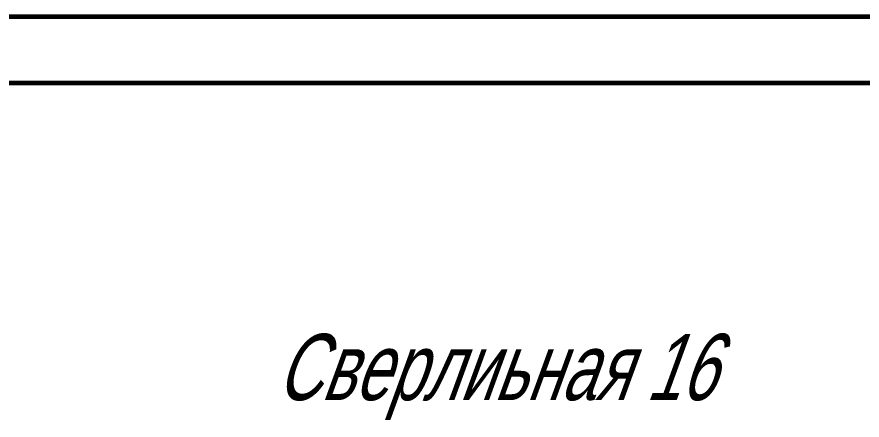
# Model space of a CAD drawing. Extents: x 8 to 849, y 720 to 1314.
# Drawn here: x 284.2 to 347.9, y 1283.5 to 1314 of the extents above; entities that cross this region are included whole.
import ezdxf

# ---------------------------------------------------------------- set-up
doc = ezdxf.new("R2010")
doc.units = 0
doc.header["$MEASUREMENT"] = 0
doc.linetypes.add('K5LT_BASIC', pattern=[0])
doc.layers.add('0 VIEW0', color=7, linetype='Continuous')
doc.styles.add('K5_TEXTSTYLE', font='win_eskd.shx', dxfattribs={"width": 0.7, "oblique": 15, "bigfont": 'b_eskd.shx'})

# ---------------------------------------------------------------- blocks, each defined once
blk = doc.blocks.new('*U')
at = {"layer": '0 VIEW0', "color": 5, "linetype": 'K5LT_BASIC', "lineweight": 60}
for p, q in [((849, 1314), (8, 1314)), ((836, 1309), (20, 1309))]:
    blk.add_line(p, q, dxfattribs=at)

msp = doc.modelspace()

# ---------------------------------------------------------------- block references
at = {"layer": '0 VIEW0'}
msp.add_blockref('*U', (0, 0), dxfattribs=at)
msp.add_blockref('*U', (0, 0), dxfattribs=at)
msp.add_blockref('*U', (0, 0), dxfattribs=at)
msp.add_blockref('*U', (0, 0), dxfattribs=at)

# ---------------------------------------------------------------- texts
at = {"layer": '0 VIEW0', "color": 7, "style": 'K5_TEXTSTYLE', "oblique": 20, "width": 0.7}
msp.add_text('Сверлиьная 16', height=5, dxfattribs=at).set_placement((303.695, 1285.058))

doc.saveas('drawing.dxf')
